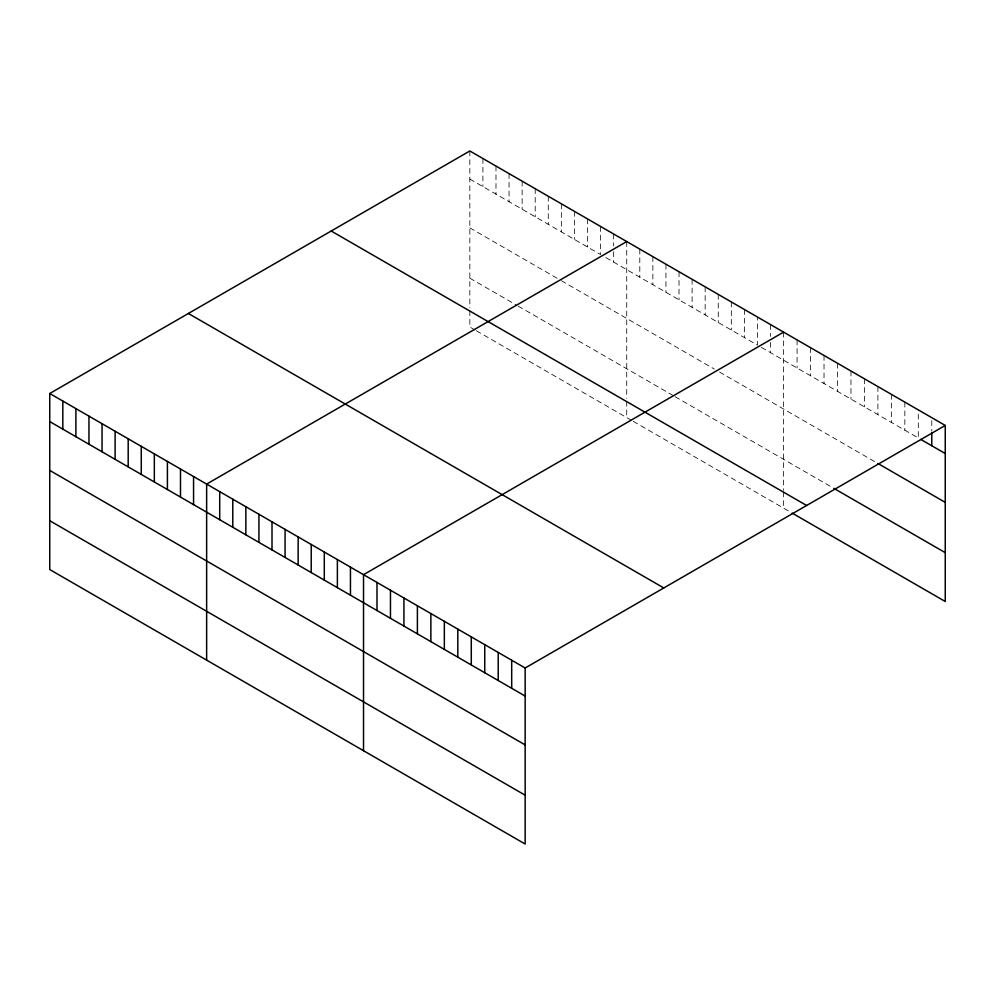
<?xml version="1.0" encoding="UTF-8"?>
<svg xmlns="http://www.w3.org/2000/svg" width="995" height="995" viewBox="0 0 995 995"><rect width="100%" height="100%" fill="white"/><g stroke="black" fill="none" stroke-linecap="round" stroke-linejoin="round"><path stroke-width="0.75" stroke-dasharray="4.97 3.73" d="M469.839 179.05L600.582 254.533L600.582 226.462M605.806 257.556L757.456 345.116L757.456 317.032M761.386 347.379L918.31 437.974L918.31 409.903M469.839 227.88L560.048 279.968M561.354 280.714L714.323 369.033M719.547 372.055L876.67 462.762M469.839 278.19L516.903 305.353M518.208 306.112L673.789 395.935M675.095 396.694L832.591 487.612M475.063 330.029L469.839 327.007L469.839 310.738M476.381 330.788L631.949 420.611M633.255 421.358L790.963 512.4M931.78 420.636L931.78 430.984M904.841 402.129L904.841 430.201M891.371 394.343L891.371 422.427M877.901 386.57L877.901 414.654M864.431 378.796L864.431 406.868M850.961 371.023L850.961 399.094M837.491 363.237L837.491 391.321M824.022 355.464L824.022 383.535M810.552 347.69L810.552 375.762M797.082 339.904L797.082 367.988M783.612 332.131L783.612 490.411M783.612 491.891L783.612 508.159M770.54 324.581L770.54 336.409M770.54 342.317L770.54 352.665M744.384 309.495L744.384 337.566M731.313 301.945L731.313 330.017M718.241 294.396L718.241 322.467M705.169 286.846L705.169 314.917M692.097 279.296L692.097 307.368M679.025 271.747L679.025 299.831M665.941 264.197L665.941 292.281M652.869 256.648L652.869 284.732M639.797 249.098L639.797 277.182M626.726 241.561L626.726 398.348M626.726 401.308L626.726 417.589M613.654 234.012L613.654 245.827M613.654 251.735L613.654 262.083M587.498 218.912L587.498 246.984M574.426 211.363L574.426 239.447M561.354 203.813L561.354 231.897M548.282 196.264L548.282 224.348M535.21 188.714L535.21 216.798M522.139 181.177L522.139 209.249M509.054 173.627L509.054 201.699M495.983 166.078L495.983 194.149M482.911 158.528L482.911 186.6M469.839 150.979L469.839 307.778"/><path stroke-width="1.49" d="M49.75 393.51L525.161 667.993L525.161 844.021L49.75 569.55L49.75 393.51L469.839 150.979L945.25 425.45L945.25 601.49L792.182 513.109M626.726 241.561L206.637 484.092L206.637 660.12M783.612 332.131L363.523 574.675L363.523 750.703M525.161 667.993L945.25 425.45M920.761 439.392L945.25 453.533M877.901 463.471L945.25 502.363M833.822 488.321L945.25 552.66M331.211 231.014L806.622 505.497M188.378 313.475L663.789 587.958M49.75 421.594L525.161 696.065M49.75 470.411L525.161 744.894M49.75 520.721L525.161 795.192M931.78 432.452L931.78 445.76M511.691 660.22L511.691 688.291M498.221 652.434L498.221 680.518M484.752 644.661L484.752 672.732M471.282 636.887L471.282 664.958M457.812 629.101L457.812 657.185M444.342 621.328L444.342 649.412M430.872 613.554L430.872 641.626M417.402 605.781L417.402 633.852M403.933 597.995L403.933 626.079M390.463 590.222L390.463 618.305M376.993 582.448L376.993 610.52M350.451 567.125L350.451 595.197M337.38 559.576L337.38 587.647M324.295 552.026L324.295 580.097M311.224 544.476L311.224 572.56M298.152 536.927L298.152 565.011M285.08 529.377L285.08 557.461M272.008 521.828L272.008 549.912M258.936 514.278L258.936 542.362M245.852 506.741L245.852 534.812M232.78 499.191L232.78 527.263M219.708 491.642L219.708 519.713M193.565 476.543L193.565 504.627M180.493 468.993L180.493 497.077M167.409 461.444L167.409 489.528M154.337 453.894L154.337 481.978M141.265 446.357L141.265 474.428M128.193 438.807L128.193 466.879M115.121 431.258L115.121 459.329M102.05 423.708L102.05 451.78M88.965 416.159L88.965 444.23M75.894 408.609L75.894 436.693M62.822 401.06L62.822 429.144"/></g></svg>
